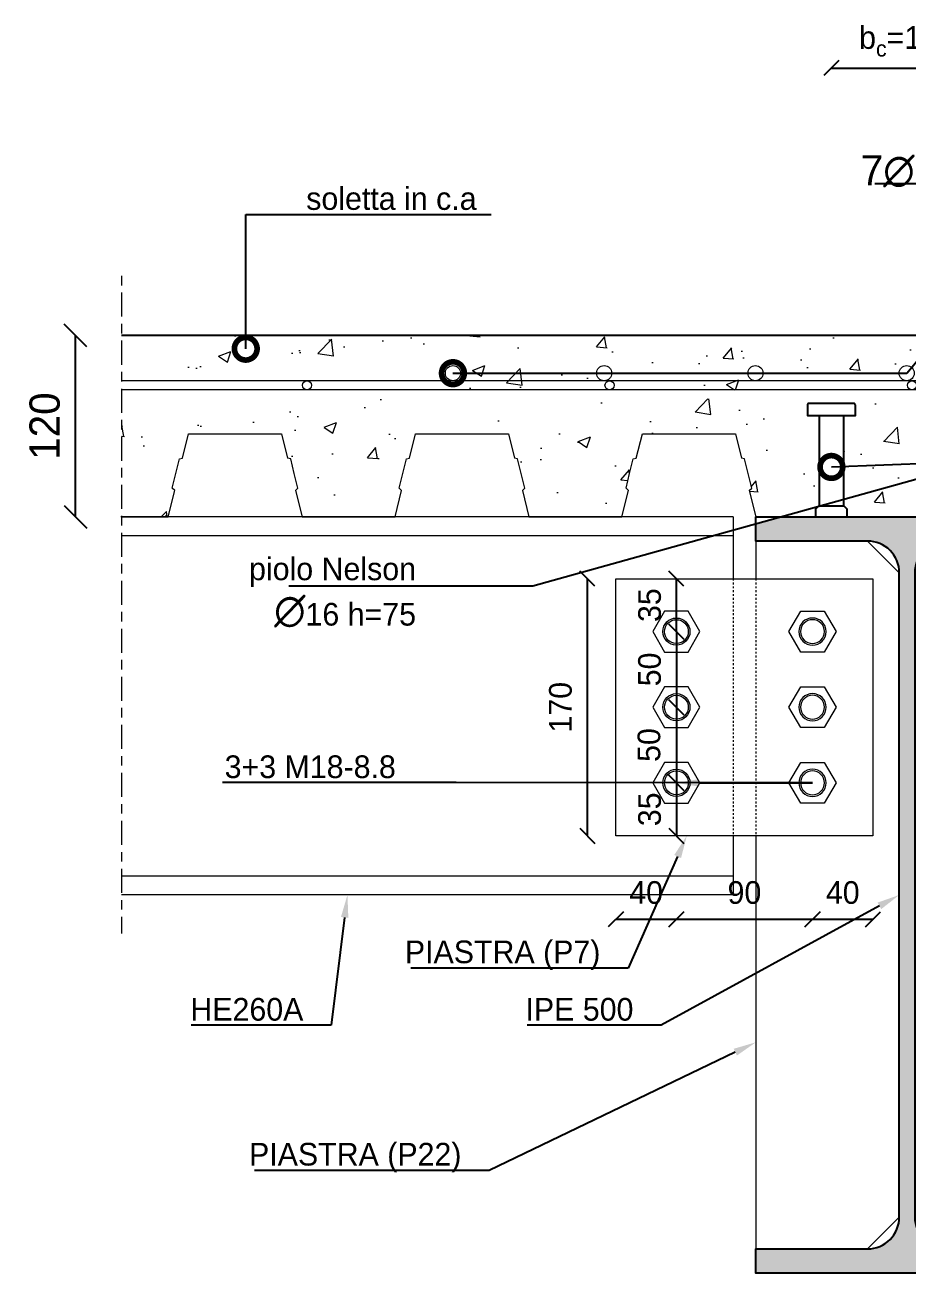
# Model space of a CAD drawing. Header units: millimetres. Extents: x -6949 to 549764, y -83146 to 127128.
# Drawn here: x 109051 to 109634, y -23934 to -23109 of the extents above; entities that cross this region are included whole.
import ezdxf
from ezdxf import colors
from ezdxf.entities.mleader import LeaderData, LeaderLine
from ezdxf.math import Vec2, Vec3

# ---------------------------------------------------------------- set-up
doc = ezdxf.new("R2010")
doc.units = ezdxf.units.MM
doc.linetypes.add('Centro', pattern=[31.75, 6.35, -4.7625, 15.875, -4.7625])
doc.linetypes.add('Tratto', pattern=[6.35, 3.175, -3.175])
for name, color, linetype, lineweight in [('armatura', 1, 'Continuous', 15), ('bulloni', 5, 'Continuous', 9), ('Layer4', 7, 'Continuous', 15), ('LINEA DI SEZIONE', 1, 'Centro', 9), ('piastra', 6, 'Continuous', 18), ('S-BEAM', 5, 'Continuous', 18), ('SEZIONI acciaio - Steel sections', 7, 'Continuous', 25), ('tratteggio', 253, 'Tratto', 15)]:
    doc.layers.add(name, color=color, linetype=linetype, lineweight=lineweight)
doc.layers.add('PIOLO', color=4, linetype='Continuous')
doc.layers.add('quote', color=7, linetype='Continuous', lineweight=5, true_color=0x383838)
doc.styles.get("Standard").update_dxf_attribs({"font": ''})
doc.styles.get('Standard').set_extended_font_data('Bahnschrift Light')
doc.dimstyles.new('Q 1_10', dxfattribs={"dimtxt": 15, "dimasz": 10, "dimexe": 0.18, "dimexo": 0.0625, "dimgap": 10, "dimtad": 2, "dimdec": 0, "dimzin": 0, "dimdsep": 46, "dimtxsty": 'Standard', "dimblk": 'OBLIQUE', "dimcen": 0, "dimse1": 1, "dimse2": 1, "dimadec": 0, "dimazin": 0, "dimtfac": 1, "dimtdec": 0, "dimtofl": 0, "dimtmove": 1, "dimatfit": 3, "dimfxl": 1, "dimtolj": 1, "dimtzin": 0, "dimarcsym": 1})
doc.dimstyles.new('Q 1_15', dxfattribs={"dimtxt": 20, "dimasz": 15, "dimexe": 0.18, "dimexo": 0.0625, "dimgap": 10, "dimtad": 2, "dimdec": 0, "dimzin": 0, "dimdsep": 46, "dimtxsty": 'Standard', "dimblk": 'OBLIQUE', "dimcen": 0, "dimse1": 1, "dimse2": 1, "dimadec": 0, "dimazin": 0, "dimtfac": 1, "dimtdec": 0, "dimtofl": 0, "dimtmove": 1, "dimatfit": 3, "dimfxl": 1, "dimtolj": 1, "dimtzin": 0, "dimarcsym": 1})

# ---------------------------------------------------------------- blocks, each defined once
blk = doc.blocks.new('DD')
at = {"layer": 'PIOLO'}
blk.add_lwpolyline([(49540.89, -39710.5), (49511.19, -39710.5, 0.414214), (49510.19, -39711.5), (49510.19, -39718.5), (49541.89, -39718.5), (49541.89, -39711.5, 0.414214)], format="xyb", close=True, dxfattribs=at)
for points in [[(49518.12, -39718.5), (49533.97, -39718.5), (49533.97, -39778.5), (49518.12, -39778.5)], [(49515.54, -39785.5), (49536.54, -39785.5), (49536.54, -39780.5), (49534.54, -39778.5), (49517.54, -39778.5), (49515.54, -39780.5)]]:
    blk.add_lwpolyline(points, close=True, dxfattribs=at)
blk = doc.blocks.new('*U245')
at = {"layer": 'armatura'}
blk.add_circle((0, 0), 3, dxfattribs=at)
blk = doc.blocks.new('*U246')
at = {"layer": 'S-BEAM', "color": 0, "linetype": 'ByBlock', "lineweight": -2, "transparency": 16777216}
for p in [(0, 0), (200, 0), (400, 0), (600, 0), (800, 0)]:
    blk.add_blockref('*U245', p, dxfattribs=at)
blk = doc.blocks.new('*U247')
at = {"layer": 'armatura'}
blk.add_circle((0, 0), 5, dxfattribs=at)
blk = doc.blocks.new('*U248')
at = {"layer": 'S-BEAM', "color": 0, "linetype": 'ByBlock', "lineweight": -2, "transparency": 16777216}
for p in [(0, 0), (100, 0), (200, 0), (300, 0), (400, 0), (500, 0), (600, 0)]:
    blk.add_blockref('*U247', p, dxfattribs=at)
blk = doc.blocks.new('*U1648')
at = {"layer": 'bulloni'}
blk.add_lwpolyline([(-15.59, 0), (-7.79, -13.5), (7.79, -13.5), (15.59, 0), (7.79, 13.5), (-7.79, 13.5)], close=True, dxfattribs=at)
for radius in [9, 7.88]:
    blk.add_circle((0, 0), radius, dxfattribs=at)
blk = doc.blocks.new('*U1649')
at = {"color": 0, "linetype": 'ByBlock', "lineweight": -2, "transparency": 16777216}
for p in [(0, 0), (0, -50), (0, -100)]:
    blk.add_blockref('*U1648', p, dxfattribs=at)
blk = doc.blocks.new('*U1650')
at = {"layer": 'bulloni'}
blk.add_lwpolyline([(-15.59, 0), (-7.79, -13.5), (7.79, -13.5), (15.59, 0), (7.79, 13.5), (-7.79, 13.5)], close=True, dxfattribs=at)
for radius in [9, 7.88]:
    blk.add_circle((0, 0), radius, dxfattribs=at)
blk = doc.blocks.new('*U1651')
at = {"color": 0, "linetype": 'ByBlock', "lineweight": -2, "transparency": 16777216}
for p in [(0, 0), (0, -50), (0, -100)]:
    blk.add_blockref('*U1650', p, dxfattribs=at)
blk = doc.blocks.new('_Oblique')
at = {"color": 0, "linetype": 'ByBlock', "lineweight": -2}
blk.add_line((-0.5, -0.5), (0.5, 0.5), dxfattribs=at)
blk = doc.blocks.new('*D1673')
at = {"layer": 'Defpoints', "color": 0, "transparency": 16777216}
for p in [(109611.92, -23475.34), (109423, -23645.34), (109611.92, -23645.34)]:
    blk.add_point(p, dxfattribs=at)
at = {"layer": 'quote', "color": 0, "lineweight": -2, "transparency": 16777216}
blk.add_line((109423, -23475.34), (109423, -23645.34), dxfattribs=at)
at = {"layer": 'quote', "color": 0, "lineweight": -2, "transparency": 16777216, "xscale": 10, "yscale": 10, "zscale": 10}
for p, rotation in [((109423, -23475.34), 90), ((109423, -23645.34), 270)]:
    blk.add_blockref('_Oblique', p, dxfattribs=dict(at, rotation=rotation))
at = {"layer": 'quote', "color": 0, "transparency": 16777216, "insert": (109405.33, -23560.34), "char_height": 15, "attachment_point": 5, "rotation": 90}
blk.add_mtext('\\A1;170', dxfattribs=at)
blk = doc.blocks.new('*D1674')
at = {"layer": 'Defpoints', "color": 0, "transparency": 16777216}
for p in [(109571.92, -23700.61), (109571.92, -23700.61), (109611.92, -23700.61)]:
    blk.add_point(p, dxfattribs=at)
at = {"layer": 'quote', "color": 0, "lineweight": -2, "transparency": 16777216}
blk.add_line((109611.92, -23700.61), (109571.92, -23700.61), dxfattribs=at)
at = {"layer": 'quote', "color": 0, "lineweight": -2, "transparency": 16777216, "xscale": 10, "yscale": 10, "zscale": 10, "rotation": 180}
blk.add_blockref('_Oblique', (109571.92, -23700.61), dxfattribs=at)
at = {"layer": 'quote', "color": 0, "lineweight": -2, "transparency": 16777216, "xscale": 10, "yscale": 10, "zscale": 10}
blk.add_blockref('_Oblique', (109611.92, -23700.61), dxfattribs=at)
at = {"layer": 'quote', "color": 0, "transparency": 16777216, "insert": (109591.92, -23682.94), "char_height": 15, "attachment_point": 5}
blk.add_mtext('\\A1;40', dxfattribs=at)
blk = doc.blocks.new('*D1675')
at = {"layer": 'Defpoints', "color": 0, "transparency": 16777216}
for p in [(109481.92, -23700.61), (109481.92, -23700.61), (109571.92, -23700.61)]:
    blk.add_point(p, dxfattribs=at)
at = {"layer": 'quote', "color": 0, "lineweight": -2, "transparency": 16777216}
blk.add_line((109571.92, -23700.61), (109481.92, -23700.61), dxfattribs=at)
at = {"layer": 'quote', "color": 0, "lineweight": -2, "transparency": 16777216, "xscale": 10, "yscale": 10, "zscale": 10, "rotation": 180}
blk.add_blockref('_Oblique', (109481.92, -23700.61), dxfattribs=at)
at = {"layer": 'quote', "color": 0, "lineweight": -2, "transparency": 16777216, "xscale": 10, "yscale": 10, "zscale": 10}
blk.add_blockref('_Oblique', (109571.92, -23700.61), dxfattribs=at)
at = {"layer": 'quote', "color": 0, "transparency": 16777216, "insert": (109526.92, -23682.94), "char_height": 15, "attachment_point": 5}
blk.add_mtext('\\A1;90', dxfattribs=at)
blk = doc.blocks.new('*D1676')
at = {"layer": 'Defpoints', "color": 0, "transparency": 16777216}
for p in [(109441.92, -23700.61), (109441.92, -23700.61), (109481.92, -23700.61)]:
    blk.add_point(p, dxfattribs=at)
at = {"layer": 'quote', "color": 0, "lineweight": -2, "transparency": 16777216}
blk.add_line((109481.92, -23700.61), (109441.92, -23700.61), dxfattribs=at)
at = {"layer": 'quote', "color": 0, "lineweight": -2, "transparency": 16777216, "xscale": 10, "yscale": 10, "zscale": 10, "rotation": 180}
blk.add_blockref('_Oblique', (109441.92, -23700.61), dxfattribs=at)
at = {"layer": 'quote', "color": 0, "lineweight": -2, "transparency": 16777216, "xscale": 10, "yscale": 10, "zscale": 10}
blk.add_blockref('_Oblique', (109481.92, -23700.61), dxfattribs=at)
at = {"layer": 'quote', "color": 0, "transparency": 16777216, "insert": (109461.92, -23682.94), "char_height": 15, "attachment_point": 5}
blk.add_mtext('\\A1;40', dxfattribs=at)
blk = doc.blocks.new('*D1677')
at = {"layer": 'Defpoints', "color": 0, "transparency": 16777216}
for p in [(109481.92, -23475.34), (109481.92, -23475.34), (109481.92, -23510.34)]:
    blk.add_point(p, dxfattribs=at)
at = {"layer": 'quote', "color": 0, "lineweight": -2, "transparency": 16777216}
blk.add_line((109481.92, -23510.34), (109481.92, -23475.34), dxfattribs=at)
at = {"layer": 'quote', "color": 0, "lineweight": -2, "transparency": 16777216, "xscale": 10, "yscale": 10, "zscale": 10}
for p, rotation in [((109481.92, -23475.34), 90), ((109481.92, -23510.34), 270)]:
    blk.add_blockref('_Oblique', p, dxfattribs=dict(at, rotation=rotation))
at = {"layer": 'quote', "color": 0, "transparency": 16777216, "insert": (109464.27, -23492.84), "char_height": 15, "attachment_point": 5, "rotation": 90}
blk.add_mtext('\\A1;35', dxfattribs=at)
blk = doc.blocks.new('*D1678')
at = {"layer": 'Defpoints', "color": 0, "transparency": 16777216}
for p in [(109481.92, -23510.34), (109481.92, -23560.34), (109481.92, -23560.34)]:
    blk.add_point(p, dxfattribs=at)
at = {"layer": 'quote', "color": 0, "lineweight": -2, "transparency": 16777216}
blk.add_line((109481.92, -23510.34), (109481.92, -23560.34), dxfattribs=at)
at = {"layer": 'quote', "color": 0, "lineweight": -2, "transparency": 16777216, "xscale": 10, "yscale": 10, "zscale": 10}
for p, rotation in [((109481.92, -23510.34), 90), ((109481.92, -23560.34), 270)]:
    blk.add_blockref('_Oblique', p, dxfattribs=dict(at, rotation=rotation))
at = {"layer": 'quote', "color": 0, "transparency": 16777216, "insert": (109464.25, -23535.34), "char_height": 15, "attachment_point": 5, "rotation": 90}
blk.add_mtext('\\A1;50', dxfattribs=at)
blk = doc.blocks.new('*D1679')
at = {"layer": 'Defpoints', "color": 0, "transparency": 16777216}
for p in [(109481.92, -23560.34), (109481.92, -23610.34), (109481.92, -23610.34)]:
    blk.add_point(p, dxfattribs=at)
at = {"layer": 'quote', "color": 0, "lineweight": -2, "transparency": 16777216}
blk.add_line((109481.92, -23560.34), (109481.92, -23610.34), dxfattribs=at)
at = {"layer": 'quote', "color": 0, "lineweight": -2, "transparency": 16777216, "xscale": 10, "yscale": 10, "zscale": 10}
for p, rotation in [((109481.92, -23560.34), 90), ((109481.92, -23610.34), 270)]:
    blk.add_blockref('_Oblique', p, dxfattribs=dict(at, rotation=rotation))
at = {"layer": 'quote', "color": 0, "transparency": 16777216, "insert": (109463.87, -23585.34), "char_height": 15, "attachment_point": 5, "rotation": 90}
blk.add_mtext('\\A1;50', dxfattribs=at)
blk = doc.blocks.new('*D1680')
at = {"layer": 'Defpoints', "color": 0, "transparency": 16777216}
for p in [(109481.92, -23610.34), (109441.92, -23645.34), (109481.92, -23645.34)]:
    blk.add_point(p, dxfattribs=at)
at = {"layer": 'quote', "color": 0, "lineweight": -2, "transparency": 16777216}
blk.add_line((109481.92, -23610.34), (109481.92, -23645.34), dxfattribs=at)
at = {"layer": 'quote', "color": 0, "lineweight": -2, "transparency": 16777216, "xscale": 10, "yscale": 10, "zscale": 10}
for p, rotation in [((109481.92, -23610.34), 90), ((109481.92, -23645.34), 270)]:
    blk.add_blockref('_Oblique', p, dxfattribs=dict(at, rotation=rotation))
at = {"layer": 'quote', "color": 0, "transparency": 16777216, "insert": (109464.27, -23627.84), "char_height": 15, "attachment_point": 5, "rotation": 90}
blk.add_mtext('\\A1;35', dxfattribs=at)
blk = doc.blocks.new('_DotSmall')
at = {"color": 0, "linetype": 'ByBlock', "const_width": 0.5}
blk.add_lwpolyline([(-0.0625, 0, 1), (0.0625, 0, 1)], format="xyb", close=True, dxfattribs=at)
blk = doc.blocks.new('*D1686')
at = {"layer": 'Defpoints', "color": 0, "transparency": 16777216}
for p in [(109684.42, -23137.72), (109584.42, -23363.47), (109684.42, -23363.47)]:
    blk.add_point(p, dxfattribs=at)
at = {"layer": 'quote', "color": 0, "lineweight": -2, "transparency": 16777216}
blk.add_line((109584.42, -23137.72), (109684.42, -23137.72), dxfattribs=at)
at = {"layer": 'quote', "color": 0, "lineweight": -2, "transparency": 16777216, "xscale": 10, "yscale": 10, "zscale": 10, "rotation": 180}
blk.add_blockref('_Oblique', (109584.42, -23137.72), dxfattribs=at)
at = {"layer": 'quote', "color": 0, "lineweight": -2, "transparency": 16777216, "xscale": 10, "yscale": 10, "zscale": 10}
blk.add_blockref('_Oblique', (109684.42, -23137.72), dxfattribs=at)
at = {"layer": 'quote', "color": 0, "transparency": 16777216, "insert": (109634.42, -23120.05), "char_height": 15, "attachment_point": 5}
blk.add_mtext('\\A1;b{\\H0.7x;\\S^ c;}=100', dxfattribs=at)
blk = doc.blocks.new('*D2017')
at = {"layer": 'Defpoints', "color": 0, "transparency": 16777216}
for p in [(109084.59, -23314.46), (110153.67, -23314.46), (110153.67, -23434.46)]:
    blk.add_point(p, dxfattribs=at)
at = {"layer": 'quote', "color": 0, "lineweight": -2, "transparency": 16777216}
blk.add_line((109084.59, -23434.46), (109084.59, -23314.46), dxfattribs=at)
at = {"layer": 'quote', "color": 0, "lineweight": -2, "transparency": 16777216, "xscale": 15, "yscale": 15, "zscale": 15}
for p, rotation in [((109084.59, -23314.46), 90), ((109084.59, -23434.46), 270)]:
    blk.add_blockref('_Oblique', p, dxfattribs=dict(at, rotation=rotation))
at = {"layer": 'quote', "color": 0, "transparency": 16777216, "insert": (109064.36, -23374.46), "char_height": 20, "attachment_point": 5, "rotation": 90}
blk.add_mtext('\\A1;120', dxfattribs=at)

msp = doc.modelspace()

# ---------------------------------------------------------------- hatches: boundary and pattern name
at = {"layer": 'S-BEAM'}
h = msp.add_hatch(dxfattribs=at)
h.set_pattern_fill('AR-CONC', scale=0.46)
h.paths.add_polyline_path([(109115.17, -23314.46), (109115.17, -23344.46), (109319.42, -23344.46, -0.414214), (109314.42, -23339.46, -0.414214), (109319.42, -23334.46), (109319.42, -23314.46)])
h.paths.add_polyline_path([(109231.71, -23415.57), (109230.12, -23416.92), (109234.42, -23434.46), (109295.92, -23434.46), (109300.23, -23416.92), (109298.64, -23415.57), (109301.02, -23405.86), (109303.41, -23396.14), (109305.44, -23395.68), (109309.42, -23379.46), (109319.42, -23379.46), (109319.42, -23350.46), (109115.17, -23350.46), (109115.17, -23434.46), (109145.92, -23434.46), (109150.23, -23416.92), (109148.64, -23415.57), (109151.02, -23405.86), (109153.41, -23396.14), (109155.44, -23395.68), (109159.42, -23379.46), (109220.92, -23379.46), (109224.9, -23395.68), (109226.94, -23396.14), (109229.32, -23405.86)])
h.paths.add_polyline_path([(110153.67, -23344.46), (110153.67, -23314.46), (109949.42, -23314.46), (109949.42, -23334.46, -0.414214), (109954.42, -23339.46, -0.414214), (109949.42, -23344.46)])
h.paths.add_polyline_path([(109970.21, -23415.57), (109968.62, -23416.92), (109972.92, -23434.46), (110034.42, -23434.46), (110038.73, -23416.92), (110037.14, -23415.57), (110039.52, -23405.86), (110041.91, -23396.14), (110043.94, -23395.68), (110047.92, -23379.46), (110109.42, -23379.46), (110113.4, -23395.68), (110115.44, -23396.14), (110117.82, -23405.86), (110120.21, -23415.57), (110118.62, -23416.92), (110122.92, -23434.46), (110153.67, -23434.46), (110153.67, -23350.46), (109949.42, -23350.46), (109949.42, -23379.46), (109959.42, -23379.46), (109963.4, -23395.68), (109965.44, -23396.14), (109967.82, -23405.86)])
h = msp.add_hatch(dxfattribs=at)
h.set_pattern_fill('AR-CONC', scale=0.46)
h.paths.add_polyline_path([(109459.42, -23379.46), (109520.92, -23379.46), (109524.9, -23395.68), (109526.94, -23396.14), (109529.32, -23405.86), (109531.71, -23415.57), (109530.12, -23416.92), (109534.42, -23434.46), (109573.92, -23434.46), (109573.92, -23429.46), (109576.5, -23426.88), (109576.5, -23367.46), (109568.57, -23367.46), (109568.57, -23360.46, -0.414214), (109569.57, -23359.46), (109599.27, -23359.46, -0.414214), (109600.27, -23360.46), (109600.27, -23367.46), (109592.35, -23367.46), (109592.35, -23427.46), (109592.92, -23427.46), (109594.92, -23429.46), (109594.92, -23434.46), (109673.92, -23434.46), (109673.92, -23429.46), (109676.5, -23426.88), (109676.5, -23367.46), (109668.57, -23367.46), (109668.57, -23360.46, -0.414214), (109669.57, -23359.46), (109699.27, -23359.46, -0.414214), (109700.27, -23360.46), (109700.27, -23367.46), (109692.35, -23367.46), (109692.35, -23427.46), (109692.92, -23427.46), (109694.92, -23429.46), (109694.92, -23434.46), (109734.42, -23434.46), (109738.73, -23416.92), (109737.14, -23415.57), (109739.52, -23405.86), (109741.91, -23396.14), (109743.94, -23395.68), (109747.92, -23379.46), (109809.42, -23379.46), (109813.4, -23395.68), (109815.44, -23396.14), (109817.82, -23405.86), (109820.21, -23415.57), (109818.62, -23416.92), (109822.92, -23434.46), (109884.42, -23434.46), (109888.73, -23416.92), (109887.14, -23415.57), (109889.52, -23405.86), (109891.91, -23396.14), (109893.94, -23395.68), (109897.92, -23379.46), (109949.42, -23379.46), (109949.42, -23356.46), (109319.42, -23356.46), (109319.42, -23379.46), (109370.92, -23379.46), (109374.9, -23395.68), (109376.94, -23396.14), (109379.32, -23405.86), (109381.71, -23415.57), (109380.12, -23416.92), (109384.42, -23434.46), (109445.92, -23434.46), (109450.23, -23416.92), (109448.64, -23415.57), (109451.02, -23405.86), (109453.41, -23396.14), (109455.44, -23395.68)])
h.paths.add_polyline_path([(109949.42, -23314.46), (109319.42, -23314.46), (109319.42, -23340.46, -0.414214), (109324.42, -23345.46, -0.414214), (109319.42, -23350.46), (109389.42, -23350.46, -0.414214), (109384.42, -23345.46, -1), (109394.42, -23345.46, -0.414214), (109389.42, -23350.46), (109459.42, -23350.46, -0.414214), (109454.42, -23345.46, -1), (109464.42, -23345.46, -0.414214), (109459.42, -23350.46), (109529.42, -23350.46, -0.414214), (109524.42, -23345.46, -1), (109534.42, -23345.46, -0.414214), (109529.42, -23350.46), (109599.42, -23350.46, -0.414214), (109594.42, -23345.46, -1), (109604.42, -23345.46, -0.414214), (109599.42, -23350.46), (109669.42, -23350.46, -0.414214), (109664.42, -23345.46, -1), (109674.42, -23345.46, -0.414214), (109669.42, -23350.46), (109739.42, -23350.46, -0.414214), (109734.42, -23345.46, -1), (109744.42, -23345.46, -0.414214), (109739.42, -23350.46), (109809.42, -23350.46, -0.414214), (109804.42, -23345.46, -1), (109814.42, -23345.46, -0.414214), (109809.42, -23350.46), (109879.42, -23350.46, -0.414214), (109874.42, -23345.46, -1), (109884.42, -23345.46, -0.414214), (109879.42, -23350.46), (109949.42, -23350.46, -0.414214), (109944.42, -23345.46, -0.414214), (109949.42, -23340.46)])
at = {"layer": 'SEZIONI acciaio - Steel sections', "true_color": 0xc7c8ca}
h = msp.add_hatch(color=9, dxfattribs=at)
h.dxf.hatch_style = 1
h.paths.add_polyline_path([(109734.42, -23434.46), (109672.92, -23434.46), (109652.92, -23434.46), (109551.61, -23434.46), (109534.42, -23439.25), (109534.42, -23450.46), (109608.32, -23450.46, -0.414214), (109629.32, -23471.46), (109629.32, -23897.46, -0.414214), (109608.32, -23918.46), (109534.42, -23918.46), (109534.42, -23934.46), (109734.42, -23934.46), (109734.42, -23918.46), (109660.52, -23918.46, -0.414214), (109639.52, -23897.46), (109639.52, -23471.46, -0.414214), (109660.52, -23450.46), (109734.42, -23450.46)])

# ---------------------------------------------------------------- linework, layer by layer
msp.add_line((110153.67, -23314.46), (109115.17, -23314.46))
at = {"layer": 'armatura'}
for points in [[(110153.67, -23344.46), (109115.17, -23344.46)], [(110153.67, -23350.46), (109115.17, -23350.46)]]:
    msp.add_lwpolyline(points, dxfattribs=at)
at = {"layer": 'Layer4'}
for points in [[(109155.44, -23395.68), (109159.42, -23379.46), (109220.92, -23379.46), (109224.9, -23395.68)], [(109305.44, -23395.68), (109309.42, -23379.46), (109370.92, -23379.46), (109374.9, -23395.68)], [(109455.44, -23395.68), (109459.42, -23379.46), (109520.92, -23379.46), (109524.9, -23395.68)], [(109150.23, -23416.92), (109148.64, -23415.57), (109151.02, -23405.86), (109153.41, -23396.14), (109155.44, -23395.68)], [(109230.12, -23416.92), (109231.71, -23415.57), (109229.32, -23405.86), (109226.94, -23396.14), (109224.9, -23395.68)], [(109300.23, -23416.92), (109298.64, -23415.57), (109301.02, -23405.86), (109303.41, -23396.14), (109305.44, -23395.68)], [(109380.12, -23416.92), (109381.71, -23415.57), (109379.32, -23405.86), (109376.94, -23396.14), (109374.9, -23395.68)], [(109450.23, -23416.92), (109448.64, -23415.57), (109451.02, -23405.86), (109453.41, -23396.14), (109455.44, -23395.68)], [(109530.12, -23416.92), (109531.71, -23415.57), (109529.32, -23405.86), (109526.94, -23396.14), (109524.9, -23395.68)], [(109115.17, -23434.46), (109145.92, -23434.46), (109150.23, -23416.92)], [(109230.12, -23416.92), (109234.42, -23434.46), (109295.92, -23434.46), (109300.23, -23416.92)], [(109380.12, -23416.92), (109384.42, -23434.46), (109445.92, -23434.46), (109450.23, -23416.92)], [(109530.12, -23416.92), (109534.42, -23434.46), (109595.92, -23434.46), (109615.92, -23434.46)]]:
    msp.add_lwpolyline(points, dxfattribs=at)
at = {"layer": 'LINEA DI SEZIONE'}
msp.add_lwpolyline([(109115.17, -23275.09), (109115.17, -23710.04)], dxfattribs=at)
at = {"layer": 'piastra'}
for points in [[(109534.42, -23450.46), (109534.42, -23475.34)], [(109608.32, -23450.46), (109629.32, -23471.46)], [(109534.42, -23645.34), (109534.42, -23918.46)], [(109629.32, -23897.46), (109608.32, -23918.46)]]:
    msp.add_lwpolyline(points, dxfattribs=at)
msp.add_lwpolyline([(109441.92, -23475.34), (109611.92, -23475.34), (109611.92, -23645.34), (109441.92, -23645.34)], close=True, dxfattribs=at)
at = {"layer": 'S-BEAM'}
for points in [[(109519.42, -23434.46), (109114.56, -23434.46)], [(109519.42, -23434.46), (109519.42, -23475.34)], [(109519.42, -23446.96), (109114.83, -23446.96)], [(109519.42, -23645.34), (109519.42, -23684.46), (109115.17, -23684.46)], [(109519.42, -23671.96), (109115.17, -23671.96)]]:
    msp.add_lwpolyline(points, dxfattribs=at)
at = {"layer": 'SEZIONI acciaio - Steel sections'}
msp.add_lwpolyline([(109534.42, -23434.46), (109734.42, -23434.46), (109734.42, -23450.46), (109660.52, -23450.46, 0.414214), (109639.52, -23471.46), (109639.52, -23897.46, 0.414214), (109660.52, -23918.46), (109734.42, -23918.46), (109734.42, -23934.46), (109534.42, -23934.46), (109534.42, -23918.46), (109608.32, -23918.46, 0.414214), (109629.32, -23897.46), (109629.32, -23471.46, 0.414214), (109608.32, -23450.46), (109534.42, -23450.46)], format="xyb", close=True, dxfattribs=at)
at = {"layer": 'tratteggio', "color": 5, "ltscale": 0.4}
msp.add_lwpolyline([(109519.42, -23475.34), (109519.42, -23645.34)], dxfattribs=at)
at = {"layer": 'tratteggio', "color": 30, "ltscale": 0.4}
msp.add_lwpolyline([(109534.42, -23475.34), (109534.42, -23645.34)], dxfattribs=at)

# ---------------------------------------------------------------- block references
msp.add_blockref('*U1651', (109481.92, -23510.34))
at = {"xscale": -1}
msp.add_blockref('*U1649', (109571.92, -23510.34), dxfattribs=at)
at = {"layer": 'S-BEAM'}
for name, p in [('*U248', (109334.19, -23339.46)), ('*U246', (109237.72, -23347.46)), ('DD', (60058.38, 16351.04))]:
    msp.add_blockref(name, p, dxfattribs=at)

# ---------------------------------------------------------------- dimensions: what is measured, and where the dimension line sits
at = {"layer": 'quote'}
dim = msp.add_linear_dim(base=(109684.42, -23137.72), p1=(109584.42, -23363.47), p2=(109684.42, -23363.47), text='b{\\H0.7x;\\S^ c;}=<>', dimstyle='Q 1_10', dxfattribs=at)
dim.commit()
dim.dimension.update_dxf_attribs({"geometry": '*D1686', "text_midpoint": (109634.42, -23120.05)})
for base, p1, p2, dimstyle, picture, middle in [((109084.59, -23314.46), (110153.67, -23434.46), (110153.67, -23314.46), 'Q 1_15', '*D2017', (109064.36, -23374.46)), ((109423, -23645.34), (109611.92, -23475.34), (109611.92, -23645.34), 'Q 1_10', '*D1673', (109405.33, -23560.34))]:
    dim = msp.add_linear_dim(base=base, p1=p1, p2=p2, angle=90, dimstyle=dimstyle, dxfattribs=at)
    dim.commit()
    dim.dimension.update_dxf_attribs({"geometry": picture, "text_midpoint": middle})
for base, p1, p2, angle, picture, middle in [((109481.92, -23475.34), (109481.92, -23510.34), (109481.92, -23475.34), 90, '*D1677', (109481.92, -23492.84)), ((109481.92, -23560.34), (109481.92, -23510.34), (109481.92, -23560.34), 90, '*D1678', (109481.92, -23535.34)), ((109481.92, -23610.34), (109481.92, -23560.34), (109481.92, -23610.34), 90, '*D1679', (109481.54, -23585.34)), ((109481.92, -23645.34), (109481.92, -23610.34), (109441.92, -23645.34), 90, '*D1680', (109481.92, -23627.84)), ((109441.92, -23700.61), (109481.92, -23700.61), (109441.92, -23700.61), 180, '*D1676', (109461.92, -23700.61)), ((109481.92, -23700.61), (109571.92, -23700.61), (109481.92, -23700.61), 180, '*D1675', (109526.92, -23700.61)), ((109571.92, -23700.61), (109611.92, -23700.61), (109571.92, -23700.61), 180, '*D1674', (109591.92, -23700.61))]:
    dim = msp.add_linear_dim(base=base, p1=p1, p2=p2, angle=angle, dimstyle='Q 1_10', dxfattribs=at)
    dim.commit()
    dim.dimension.update_dxf_attribs({"geometry": picture, "text_midpoint": middle, "dimtype": 160})

# ---------------------------------------------------------------- leaders
ml = msp.add_multileader_mtext('Standard', dxfattribs=at)
ml.set_content('{\\Fgreeks|c0;\\H1.33333x;7∅\\H0.75x;10\\Ftxt|c0;/10}', color=256)
ml.set_leader_properties()
ml.set_arrow_properties(name='DOTSMALL')
ml.build(insert=Vec2(0, 0))
ml.multileader.update_dxf_attribs({"text_left_attachment_type": 5, "text_right_attachment_type": 6, "dogleg_length": 30, "arrow_head_size": 30})
ctx = ml.context
ctx.base_point, ctx.char_height, ctx.arrow_head_size, ctx.landing_gap_size, ctx.plane_origin = Vec3(109593.82, -23219.31), 15, 30, 10, Vec3(109334.19, -23339.46)
ctx.left_attachment, ctx.right_attachment = 5, 6
notes = []
notes.append((ctx, [(1, (1, 1, 0), (109739.17, -23214.31), (-1, 0), 30, [(4, [(109334.19, -23339.46), (109434.19, -23339.46), (109534.19, -23339.46), (109634.19, -23339.46)], 0, []), (5, [(109934.19, -23339.46), (109834.19, -23339.46), (109734.19, -23339.46)], 0, [])])]))
ctx.mtext.insert, ctx.mtext.flow_direction = Vec3(109603.82, -23195.31), 5
ml = msp.add_multileader_mtext('Standard', dxfattribs=at)
ml.set_content('soletta in c.a', color=256)
ml.set_leader_properties()
ml.set_arrow_properties(name='DOTSMALL')
ml.build(insert=Vec2(0, 0))
ml.multileader.update_dxf_attribs({"text_left_attachment_type": 5, "text_right_attachment_type": 6, "dogleg_length": 30, "arrow_head_size": 30})
ctx = ml.context
ctx.base_point, ctx.char_height, ctx.arrow_head_size, ctx.landing_gap_size, ctx.plane_origin = Vec3(109227.21, -23234.47), 15, 30, 10, Vec3(109197.21, -23214.33)
ctx.left_attachment, ctx.right_attachment = 5, 6
notes.append((ctx, [(0, (1, 1, 0), (109197.21, -23234.47), (1, 0), 30, [(0, [(109197.21, -23323.27)], 0, [])])]))
ctx.mtext.insert, ctx.mtext.flow_direction = Vec3(109237.21, -23216.47), 5
ml = msp.add_multileader_mtext('Standard', dxfattribs=at)
ml.set_content('piolo Nelson\\P{\\Fgreeks|c0;\\H1.33333x;∅\\H0.75x;16 }h=75', color=256)
ml.set_leader_properties()
ml.set_arrow_properties(name='DOTSMALL')
ml.build(insert=Vec2(0, 0))
ml.multileader.update_dxf_attribs({"text_left_attachment_type": 5, "text_right_attachment_type": 6, "dogleg_length": 30, "arrow_head_size": 30})
ctx = ml.context
ctx.base_point, ctx.char_height, ctx.arrow_head_size, ctx.landing_gap_size, ctx.plane_origin = Vec3(109186.92, -23510.34), 15, 30, 10, Vec3(109584.42, -23292.52)
ctx.left_attachment, ctx.right_attachment, ctx.text_align_type = 5, 6, 2
notes.append((ctx, [(1, (1, 1, 0), (109386.92, -23480.34), (-1, 0), 30, [(1, [(109584.42, -23401.47), (109684.42, -23397.46)], 0, [])])]))
ctx.mtext.insert, ctx.mtext.alignment, ctx.mtext.flow_direction = Vec3(109309.79, -23461.34), 3, 5
ml = msp.add_multileader_mtext('Standard', dxfattribs=at)
ml.set_content('3+3 M18-8.8', color=256)
ml.set_leader_properties()
ml.build(insert=Vec2(0, 0))
ml.multileader.update_dxf_attribs({"text_left_attachment_type": 5, "text_right_attachment_type": 6, "dogleg_length": 30, "arrow_head_size": 15})
ctx = ml.context
ctx.base_point, ctx.char_height, ctx.arrow_head_size, ctx.landing_gap_size, ctx.plane_origin = Vec3(109177.58, -23610.34), 15, 15, 10, Vec3(109366.91, -23610.34)
ctx.left_attachment, ctx.right_attachment, ctx.text_align_type = 5, 6, 2
notes.append((ctx, [(1, (1, 1, 0), (109336.44, -23610.19), (-1, 0), 30, [(1, [(109481.92, -23610.34), (109571.92, -23610.34)], 0, [])])]))
ctx.mtext.insert, ctx.mtext.alignment, ctx.mtext.flow_direction = Vec3(109296.44, -23592.19), 3, 5
ml = msp.add_multileader_mtext('Standard', dxfattribs=at)
ml.set_content('PIASTRA (P7)', color=256)
ml.set_leader_properties()
ml.build(insert=Vec2(0, 0))
ml.multileader.update_dxf_attribs({"text_left_attachment_type": 5, "text_right_attachment_type": 6, "dogleg_length": 30, "arrow_head_size": 15})
ctx = ml.context
ctx.base_point, ctx.char_height, ctx.arrow_head_size, ctx.landing_gap_size, ctx.plane_origin = Vec3(109300.39, -23734.42), 15, 15, 10, Vec3(109488.82, -23518.76)
ctx.left_attachment, ctx.right_attachment, ctx.text_align_type = 5, 6, 2
notes.append((ctx, [(0, (1, 1, 0), (109450.13, -23732.82), (-1, 0), 8.43, [(0, [(109488.82, -23645.34)], 0, [])])]))
ctx.mtext.insert, ctx.mtext.alignment, ctx.mtext.flow_direction = Vec3(109431.7, -23714.59), 3, 5
ml = msp.add_multileader_mtext('Standard', dxfattribs=at)
ml.set_content('HE260A', color=256)
ml.set_leader_properties()
ml.build(insert=Vec2(0, 0))
ml.multileader.update_dxf_attribs({"text_left_attachment_type": 5, "text_right_attachment_type": 6, "dogleg_length": 30, "arrow_head_size": 15})
ctx = ml.context
ctx.base_point, ctx.char_height, ctx.arrow_head_size, ctx.landing_gap_size, ctx.plane_origin = Vec3(109153.52, -23770.77), 15, 15, 10, Vec3(109264.45, -23684.46)
ctx.left_attachment, ctx.right_attachment, ctx.text_align_type = 5, 6, 2
notes.append((ctx, [(0, (1, 1, 0), (109253.74, -23770.58), (-1, 0), 8.43, [(0, [(109264.45, -23684.46)], 0, [])])]))
ctx.mtext.insert, ctx.mtext.alignment, ctx.mtext.flow_direction = Vec3(109235.31, -23752.58), 3, 5
ml = msp.add_multileader_mtext('Standard', dxfattribs=at)
ml.set_content('IPE 500', color=256)
ml.set_leader_properties()
ml.build(insert=Vec2(0, 0))
ml.multileader.update_dxf_attribs({"text_left_attachment_type": 5, "text_right_attachment_type": 6, "dogleg_length": 30, "arrow_head_size": 15})
ctx = ml.context
ctx.base_point, ctx.char_height, ctx.arrow_head_size, ctx.landing_gap_size, ctx.plane_origin = Vec3(109377.21, -23770.77), 15, 15, 10, Vec3(109629.32, -23684.46)
ctx.left_attachment, ctx.right_attachment, ctx.text_align_type = 5, 6, 2
notes.append((ctx, [(0, (1, 1, 0), (109471.96, -23770.58), (-1, 0), 8.43, [(0, [(109629.32, -23684.46)], 0, [])])]))
ctx.mtext.insert, ctx.mtext.alignment, ctx.mtext.flow_direction = Vec3(109453.53, -23752.58), 3, 5
ml = msp.add_multileader_mtext('Standard', dxfattribs=at)
ml.set_content('PIASTRA (P22)', color=256)
ml.set_leader_properties()
ml.build(insert=Vec2(0, 0))
ml.multileader.update_dxf_attribs({"text_left_attachment_type": 5, "text_right_attachment_type": 6, "dogleg_length": 30, "arrow_head_size": 15})
ctx = ml.context
ctx.base_point, ctx.char_height, ctx.arrow_head_size, ctx.landing_gap_size, ctx.plane_origin = Vec3(109197.31, -23868.21), 15, 15, 10, Vec3(109534.42, -23781.9)
ctx.left_attachment, ctx.right_attachment, ctx.text_align_type = 5, 6, 2
notes.append((ctx, [(0, (1, 1, 0), (109358.25, -23866.61), (-1, 0), 8.43, [(0, [(109534.42, -23781.9)], 0, [])])]))
ctx.mtext.insert, ctx.mtext.alignment, ctx.mtext.flow_direction = Vec3(109339.82, -23848.38), 3, 5
for ctx, leaders in notes:
    for number, flags, end, landing, length, lines in leaders:
        leader = LeaderData()
        leader.index, (leader.has_last_leader_line, leader.has_dogleg_vector, leader.attachment_direction) = number, flags
        leader.last_leader_point, leader.dogleg_vector, leader.dogleg_length = Vec3(end), Vec3(landing), length
        for number, points, colour, breaks in lines:
            line = LeaderLine()
            line.index, line.vertices, line.color, line.breaks = number, Vec3.list(points), colors.encode_raw_color(colour), breaks
            leader.lines.append(line)
        ctx.leaders.append(leader)

doc.saveas('drawing.dxf')
